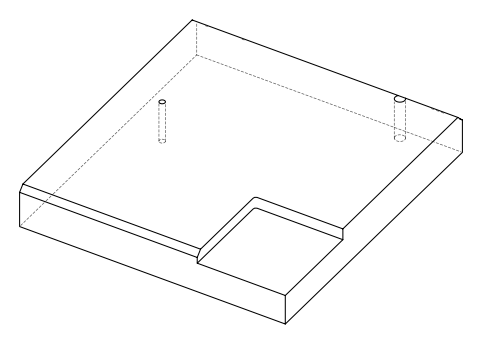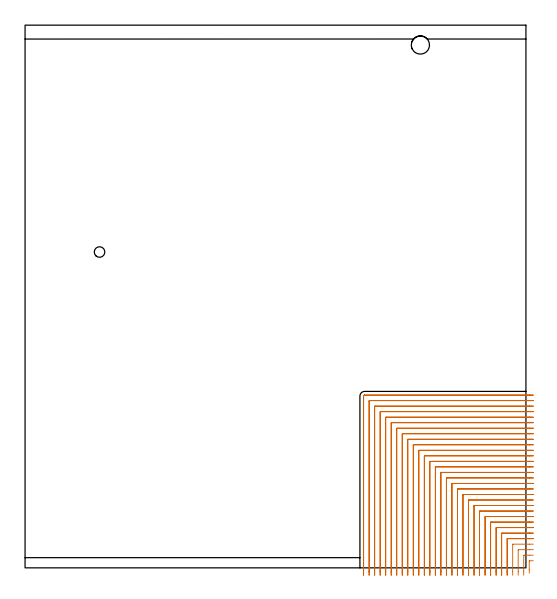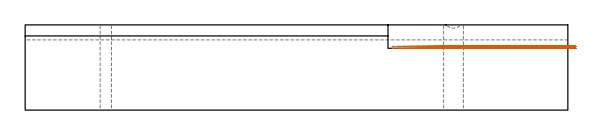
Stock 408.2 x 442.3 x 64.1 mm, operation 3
(PLAN: 8 operations, 5 tool changes, 142.5 min)
(1 AREA_MILL | FG_CHAMFER_SURFACE | UGT0205_001 | 6.78 min | 9578 mm3)
(2 AREA_MILL_1 | FG_CHAMFER_SURFACE_1 | UGT0205_001 | 13.37 min | 26065 mm3)
(3 MILL_CORNER_NOTCH_RECTANGULAR | CORNER_NOTCH_RECTANGULAR | UGT0201_014 | Follow Part, ap 1.5, ae 75% | 121.43 min | 342188 mm3)
(4 SPOT_DRILL | STEP1HOLE | NXT0321_9005460120000 | 0.03 min | 10 mm3)
(5 SPOT_DRILL_1 | STEP1HOLE_1 | NXT0321_9005460120000 | 0.03 min | 3 mm3)
(6 DRILL_THROUGH_HOLE_INTO_CENTER | STEP1HOLE | UGT0301_202 | 0.28 min | 3687 mm3)
(7 DRILL_THROUGH_HOLE_INTO_CENTER_1 | STEP1HOLE_1 | NXT0301_065 | 0.28 min | 4411 mm3)
(8 DRILL_TO_ENLARGE_THROUGH_HOLE | STEP1HOLE_1 | UGT0301_279 | 0.29 min | 6564 mm3)
(TOOL UGT0205_001 | Chamfer Mill 20 x 3 x 45 deg. | D20 FL50 Z2)
(TOOL UGT0201_014 | End mill 6 mm | D6 FL24 Z4)
(TOOL NXT0321_9005460120000 | NC Spot Drill, 142deg, 12mm, Carbide, Uncoated | D12 PA142 FL30 Z2)
(TOOL UGT0301_202 | Twist Drill 8.6 mm | D8.6 PA118 FL80 Z2)
(TOOL NXT0301_065 | Carbide Drill 9.4mm [860.1-0940-075A1-MM 2214] | D9.4 PA140 FL98 Z2)
(TOOL UGT0301_279 | Twist Drill 14.8 mm | D14.8 PA118 FL114 Z2)
(OP 3 MILL_CORNER_NOTCH_RECTANGULAR, part 2 of 2)
G0 Z74.1
X414.2 Y23.8
Z47.967
G1 X411.2
X393.193 F500.
G3 X392.9 Y23.507 R0.3
G1 Y-3.
Y-6. F250.
G0 Z74.1
X414.2 Y28.3
Z47.967
G1 X411.2
X388.693 F500.
G3 X388.4 Y28.007 R0.3
G1 Y-3.
Y-6. F250.
G0 Z74.1
X414.2 Y32.8
Z47.967
G1 X411.2
X384.193 F500.
G3 X383.9 Y32.507 R0.3
G1 Y-3.
Y-6. F250.
G0 Z74.1
X414.2 Y37.3
Z47.967
G1 X411.2
X379.693 F500.
G3 X379.4 Y37.007 R0.3
G1 Y-3.
Y-6. F250.
G0 Z74.1
X414.2 Y41.8
Z47.967
G1 X411.2
X375.193 F500.
G3 X374.9 Y41.507 R0.3
G1 Y-3.
Y-6. F250.
G0 Z74.1
X414.2 Y46.3
Z47.967
G1 X411.2
X370.694 F500.
G3 X370.4 Y46.006 R0.3
G1 Y-3.
Y-6. F250.
G0 Z74.1
X414.2 Y50.8
Z47.967
G1 X411.2
X366.194 F500.
G3 X365.9 Y50.506 R0.3
G1 Y-3.
Y-6. F250.
G0 Z74.1
X414.2 Y55.3
Z47.967
G1 X411.2
X361.694 F500.
G3 X361.4 Y55.006 R0.3
G1 Y-3.
Y-6. F250.
G0 Z74.1
X414.2 Y59.8
Z47.967
G1 X411.2
X357.194 F500.
G3 X356.9 Y59.506 R0.3
G1 Y-3.
Y-6. F250.
G0 Z74.1
X414.2 Y64.3
Z47.967
G1 X411.2
X352.694 F500.
G3 X352.4 Y64.006 R0.3
G1 Y-3.
Y-6. F250.
G0 Z74.1
X414.2 Y68.8
Z47.967
G1 X411.2
X348.195 F500.
G3 X347.9 Y68.505 R0.3
G1 Y-3.
Y-6. F250.
G0 Z74.1
X414.2 Y73.3
Z47.967
G1 X411.2
X343.695 F500.
G3 X343.4 Y73.005 R0.3
G1 Y-3.
Y-6. F250.
G0 Z74.1
X414.2 Y77.8
Z47.967
G1 X411.2
X339.195 F500.
G3 X338.9 Y77.505 R0.3
G1 Y-3.
Y-6. F250.
G0 Z74.1
X414.2 Y82.3
Z47.967
G1 X411.2
X334.695 F500.
G3 X334.4 Y82.005 R0.3
G1 Y-3.
Y-6. F250.
G0 Z74.1
X414.2 Y86.8
Z47.967
G1 X411.2
X330.195 F500.
G3 X329.9 Y86.505 R0.3
G1 Y-3.
Y-6. F250.
G0 Z74.1
X414.2 Y91.3
Z47.967
G1 X411.2
X325.696 F500.
G3 X325.4 Y91.004 R0.3
G1 Y-3.
Y-6. F250.
G0 Z74.1
X414.2 Y95.8
Z47.967
G1 X411.2
X321.196 F500.
G3 X320.9 Y95.504 R0.3
G1 Y-3.
Y-6. F250.
G0 Z74.1
X414.2 Y100.3
Z47.967
G1 X411.2
X316.696 F500.
G3 X316.4 Y100.004 R0.3
G1 Y-3.
Y-6. F250.
G0 Z74.1
X414.2 Y104.8
Z47.967
G1 X411.2
X312.196 F500.
G3 X311.9 Y104.504 R0.3
G1 Y-3.
Y-6. F250.
G0 Z74.1
X414.2 Y109.3
Z47.967
G1 X411.2
X307.696 F500.
G3 X307.4 Y109.004 R0.3
G1 Y-3.
Y-6. F250.
G0 Z74.1
X414.2 Y113.8
Z47.967
G1 X411.2
X303.196 F500.
G3 X302.9 Y113.504 R0.3
G1 Y-3.
Y-6. F250.
G0 Z74.1
X414.2 Y118.3
Z47.967
G1 X411.2
X298.697 F500.
G3 X298.4 Y118.003 R0.3
G1 Y-3.
Y-6. F250.
G0 Z74.1
X414.2 Y122.8
Z47.967
G1 X411.2
X294.197 F500.
G3 X293.9 Y122.503 R0.3
G1 Y-3.
Y-6. F250.
G0 Z74.1
X414.2 Y127.3
Z47.967
G1 X411.2
X289.697 F500.
G3 X289.4 Y127.003 R0.3
G1 Y-3.
Y-6. F250.
G0 Z74.1
X414.2 Y131.8
Z47.967
G1 X411.2
X285.197 F500.
G3 X284.9 Y131.503 R0.3
G1 Y-3.
Y-6. F250.
G0 Z74.1
X414.2 Y136.3
Z47.967
G1 X411.2
X280.697 F500.
G3 X280.4 Y136.003 R0.3
G1 Y-3.
Y-6. F250.
G0 Z74.1
X414.2 Y140.8
Z47.967
G1 X411.2
X276.7 F500.
G3 X275.9 Y140. R0.8
G1 Y-3.
Y-6. F250.
G0 Z74.1
X414.2 Y5.799
Z46.5
G1 X411.2 Y5.8
G3 X410.9 Y5.508 R0.3 F500.
G1 Y-1.308
Y-4.308 F250.
G0 Z74.1
X414.2 Y10.3
Z46.5
G1 X411.2
X406.692 F500.
G3 X406.4 Y10.008 R0.3
G1 Y-3.
Y-6. F250.
G0 Z74.1
X414.2 Y14.8
Z46.5
G1 X411.2
X402.192 F500.
G3 X401.9 Y14.508 R0.3
G1 Y-3.
Y-6. F250.
G0 Z74.1
X414.2 Y19.3
Z46.5
G1 X411.2
X397.692 F500.
G3 X397.4 Y19.008 R0.3
G1 Y-3.
Y-6. F250.
G0 Z74.1
X414.2 Y23.8
Z46.5
G1 X411.2
X393.193 F500.
G3 X392.9 Y23.507 R0.3
G1 Y-3.
Y-6. F250.
G0 Z74.1
X414.2 Y28.3
Z46.5
G1 X411.2
X388.693 F500.
G3 X388.4 Y28.007 R0.3
G1 Y-3.
Y-6. F250.
G0 Z74.1
X414.2 Y32.8
Z46.5
G1 X411.2
X384.193 F500.
G3 X383.9 Y32.507 R0.3
G1 Y-3.
Y-6. F250.
G0 Z74.1
X414.2 Y37.3
Z46.5
G1 X411.2
X379.693 F500.
G3 X379.4 Y37.007 R0.3
G1 Y-3.
Y-6. F250.
G0 Z74.1
X414.2 Y41.8
Z46.5
G1 X411.2
X375.193 F500.
G3 X374.9 Y41.507 R0.3
G1 Y-3.
Y-6. F250.
G0 Z74.1
X414.2 Y46.3
Z46.5
G1 X411.2
X370.694 F500.
G3 X370.4 Y46.006 R0.3
G1 Y-3.
Y-6. F250.
G0 Z74.1
X414.2 Y50.8
Z46.5
G1 X411.2
X366.194 F500.
G3 X365.9 Y50.506 R0.3
G1 Y-3.
Y-6. F250.
G0 Z74.1
X414.2 Y55.3
Z46.5
G1 X411.2
X361.694 F500.
G3 X361.4 Y55.006 R0.3
G1 Y-3.
Y-6. F250.
G0 Z74.1
X414.2 Y59.8
Z46.5
G1 X411.2
X357.194 F500.
G3 X356.9 Y59.506 R0.3
G1 Y-3.
Y-6. F250.
G0 Z74.1
X414.2 Y64.3
Z46.5
G1 X411.2
X352.694 F500.
G3 X352.4 Y64.006 R0.3
G1 Y-3.
Y-6. F250.
G0 Z74.1
X414.2 Y68.8
Z46.5
G1 X411.2
X348.195 F500.
G3 X347.9 Y68.505 R0.3
G1 Y-3.
Y-6. F250.
G0 Z74.1
X414.2 Y73.3
Z46.5
G1 X411.2
X343.695 F500.
G3 X343.4 Y73.005 R0.3
G1 Y-3.
Y-6. F250.
G0 Z74.1
X414.2 Y77.8
Z46.5
G1 X411.2
X339.195 F500.
G3 X338.9 Y77.505 R0.3
G1 Y-3.
Y-6. F250.
G0 Z74.1
X414.2 Y82.3
Z46.5
G1 X411.2
X334.695 F500.
G3 X334.4 Y82.005 R0.3
G1 Y-3.
Y-6. F250.
G0 Z74.1
X414.2 Y86.8
Z46.5
G1 X411.2
X330.195 F500.
G3 X329.9 Y86.505 R0.3
G1 Y-3.
Y-6. F250.
G0 Z74.1
X414.2 Y91.3
Z46.5
G1 X411.2
X325.696 F500.
G3 X325.4 Y91.004 R0.3
G1 Y-3.
Y-6. F250.
G0 Z74.1
X414.2 Y95.8
Z46.5
G1 X411.2
X321.196 F500.
G3 X320.9 Y95.504 R0.3
G1 Y-3.
Y-6. F250.
G0 Z74.1
X414.2 Y100.3
Z46.5
G1 X411.2
X316.696 F500.
G3 X316.4 Y100.004 R0.3
G1 Y-3.
Y-6. F250.
G0 Z74.1
X414.2 Y104.8
Z46.5
G1 X411.2
X312.196 F500.
G3 X311.9 Y104.504 R0.3
G1 Y-3.
Y-6. F250.
G0 Z74.1
X414.2 Y109.3
Z46.5
G1 X411.2
X307.696 F500.
G3 X307.4 Y109.004 R0.3
G1 Y-3.
Y-6. F250.
G0 Z74.1
X414.2 Y113.8
Z46.5
G1 X411.2
X303.196 F500.
G3 X302.9 Y113.504 R0.3
G1 Y-3.
Y-6. F250.
G0 Z74.1
X414.2 Y118.3
Z46.5
G1 X411.2
X298.697 F500.
G3 X298.4 Y118.003 R0.3
G1 Y-3.
Y-6. F250.
G0 Z74.1
X414.2 Y122.8
Z46.5
G1 X411.2
X294.197 F500.
G3 X293.9 Y122.503 R0.3
G1 Y-3.
Y-6. F250.
G0 Z74.1
X414.2 Y127.3
Z46.5
G1 X411.2
X289.697 F500.
G3 X289.4 Y127.003 R0.3
G1 Y-3.
Y-6. F250.
G0 Z74.1
X414.2 Y131.8
Z46.5
G1 X411.2
X285.197 F500.
G3 X284.9 Y131.503 R0.3
G1 Y-3.
Y-6. F250.
G0 Z74.1
X414.2 Y136.3
Z46.5
G1 X411.2
X280.697 F500.
G3 X280.4 Y136.003 R0.3
G1 Y-3.
Y-6. F250.
G0 Z74.1
X414.2 Y140.8
Z46.5
G1 X411.2
X276.7 F500.
G3 X275.9 Y140. R0.8
G1 Y-3.
Y-6. F250.
G0 Z74.1
M5
M2
